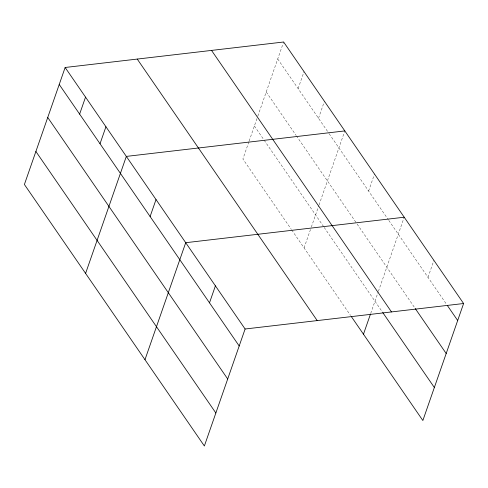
<?xml version="1.0" encoding="UTF-8"?>
<svg xmlns="http://www.w3.org/2000/svg" width="488" height="488" viewBox="0 0 488 488"><rect width="100%" height="100%" fill="white"/><g stroke="black" fill="none" stroke-linecap="round" stroke-linejoin="round"><path stroke-width="0.37" stroke-dasharray="2.44 1.83" d="M248.892 141.776L242.896 158.996L291.336 229.391M249.142 141.062L257.591 116.784M257.841 116.077L283.632 42.005M298.119 88.627L304.03 71.644M318.511 118.267L324.428 101.278M304.079 247.916L311.076 227.823M311.326 227.109L318.78 205.698M319.03 204.99L344.821 130.918M368.605 191.052L374.516 174.07M370.715 313.406L378.17 292.001M378.413 291.293L404.21 217.221M427.994 277.355L433.905 260.372M277.721 58.987L328.711 133.084M329.138 133.7L388.399 219.82M388.826 220.448L446.496 304.244M266.228 91.994L295.972 135.213M296.399 135.829L356.679 223.431M357.112 224.059L414.776 307.855M254.388 125.996L263.733 139.58M264.161 140.196L323.751 226.792M324.178 227.42L382.281 311.844M291.757 230.007L350.561 315.455"/><path stroke-width="0.73" d="M65.142 67.484L24.4 184.482L204.368 445.995L245.104 329.004L65.142 67.484L283.632 42.005L463.6 303.518L422.858 420.516L351.421 316.706M79.623 114.107L85.54 97.124M100.022 143.746L105.933 126.764M85.589 273.396L126.331 156.404L344.821 130.918M150.109 216.538L156.026 199.549M144.979 359.693L185.721 242.701L404.21 217.221M209.498 302.834L215.415 285.852M363.469 334.213L370.465 314.126M245.104 329.004L463.6 303.518M447.356 305.494L457.683 320.506M415.209 308.483L446.191 353.507M211.53 50.41L391.498 311.93M382.708 312.466L434.35 387.509M137.244 59.078L317.212 320.592M59.225 84.467L239.193 345.986M47.733 117.474L227.701 378.987M35.892 151.475L215.861 412.994"/></g></svg>
